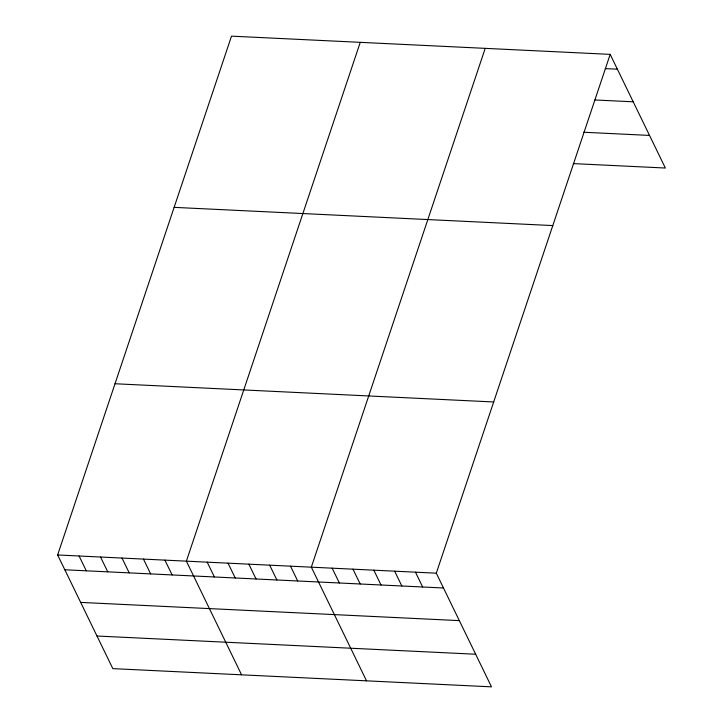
<?xml version="1.0" encoding="UTF-8"?>
<svg xmlns="http://www.w3.org/2000/svg" width="723" height="723" viewBox="0 0 723 723"><rect width="100%" height="100%" fill="white"/><g stroke="black" fill="none" stroke-linecap="round" stroke-linejoin="round"><path stroke-width="1.08" d="M610.176 54.37L436.294 573.185L491.495 686.85L112.824 668.63L57.632 554.966L231.505 36.15L610.176 54.37L665.368 168.034L573.294 163.606M360.253 42.341L186.38 561.156L241.572 674.821M485.214 48.36L311.333 567.166L366.534 680.84M605.314 68.613L617.37 69.191M594.848 99.964L633.212 101.807M583.759 132.255L649.534 135.418M174.126 207.356L552.797 225.576M115.011 383.75L493.673 401.97M57.632 554.966L436.294 573.185M64.826 569.778L443.497 587.998M80.669 602.404L459.331 620.623M96.981 636.014L475.653 654.234M415.472 572.182L422.666 587.004M394.641 571.179L401.843 586.001M373.818 570.176L381.012 584.997M352.987 569.173L360.19 583.994M332.164 568.17L339.358 582.991M290.51 566.163L297.704 580.985M269.679 565.16L276.882 579.982M248.857 564.166L256.05 578.978M228.034 563.163L235.228 577.984M207.203 562.16L214.397 576.981M164.916 560.126L172.119 574.948M143.461 559.087L150.655 573.908M122.006 558.057L129.2 572.878M100.542 557.026L107.745 571.848M79.087 555.996L86.281 570.818"/></g></svg>
